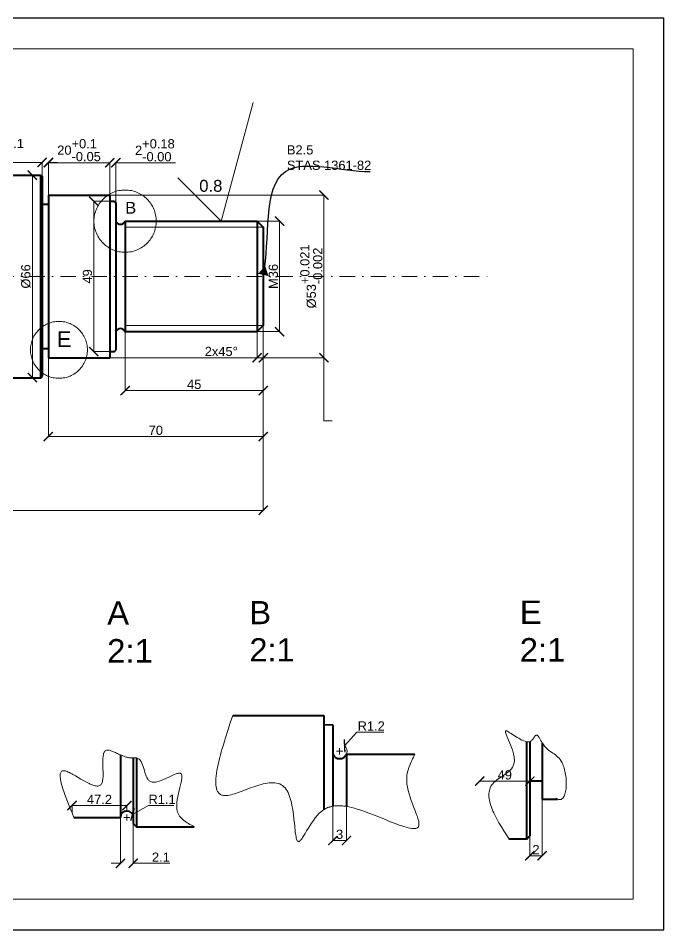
# Model space of a CAD drawing. Header units: inches. Extents: x 0 to 420, y 0 to 297.
# Drawn here: x 209.8 to 420, y 0 to 297 of the extents above; entities that cross this region are included whole.
import ezdxf

# ---------------------------------------------------------------- set-up
doc = ezdxf.new("R2010")
doc.units = ezdxf.units.IN
doc.header["$LTSCALE"] = 20
doc.header["$MEASUREMENT"] = 0
doc.linetypes.add('ACAD_ISO02W100', pattern=[15, 12, -3])
doc.linetypes.add('DASHDOT2', pattern=[0.5, 0.25, -0.125, 0, -0.125])
for name, color, linetype, lineweight in [('axe', 160, 'DASHDOT2', 0), ('contur format interior', 252, 'Continuous', 0), ('cotare', 72, 'Continuous', 0), ('linie gorasa', 7, 'Continuous', 40), ('linie subtire', 7, 'ACAD_ISO02W100', 0)]:
    doc.layers.add(name, color=color, linetype=linetype, lineweight=lineweight)
doc.layers.add('format hartie', color=230, linetype='Continuous', lineweight=30, plot=False)
doc.styles.get("Standard").update_dxf_attribs({"font": 'arial.ttf'})
doc.dimstyles.get("Standard").update_dxf_attribs({"dimtxt": 3, "dimasz": 3, "dimexe": 0.18, "dimexo": 0.0625, "dimgap": 0.5, "dimtad": 1, "dimtoh": 1, "dimdec": 1, "dimzin": 12, "dimdsep": 46, "dimtxsty": 'Standard', "dimblk": 'ARCHTICK', "dimcen": 1, "dimclrd": 256, "dimclre": 256, "dimclrt": 256, "dimadec": 0, "dimazin": 3, "dimtfac": 1, "dimtdec": 1, "dimtofl": 0, "dimtmove": 0, "dimatfit": 0, "dimldrblk": 'DATUMFILLED', "dimfxl": 1, "dimtolj": 1, "dimtzin": 0, "dimlwd": -1, "dimlwe": -1, "dimarcsym": 0})

# ---------------------------------------------------------------- blocks, each defined once
blk = doc.blocks.new('_ArchTick')
at = {"color": 0, "linetype": 'ByBlock', "const_width": 0.15}
blk.add_lwpolyline([(-0.5, -0.5), (0.5, 0.5)], dxfattribs=at)
blk = doc.blocks.new('*D11')
at = {"layer": 'cotare', "transparency": 16777216}
for p, q in [((243.05, 36.52), (243.05, 21.47)), ((247.25, 36.52), (247.25, 21.47)), ((243.05, 21.65), (240.05, 21.65)), ((247.25, 21.65), (259.19, 21.65))]:
    blk.add_line(p, q, dxfattribs=at)
at = {"layer": 'Defpoints', "color": 0, "transparency": 16777216}
for p in [(243.05, 36.58), (247.25, 36.58), (247.25, 21.65)]:
    blk.add_point(p, dxfattribs=at)
at = {"layer": 'cotare', "transparency": 16777216, "xscale": 3, "yscale": 3, "zscale": 3}
blk.add_blockref('_ArchTick', (243.05, 21.65), dxfattribs=at)
at = {"layer": 'cotare', "transparency": 16777216, "xscale": 3, "yscale": 3, "zscale": 3, "rotation": 180}
blk.add_blockref('_ArchTick', (247.25, 21.65), dxfattribs=at)
at = {"layer": 'cotare', "transparency": 16777216, "insert": (256.22, 23.66), "char_height": 3, "attachment_point": 5}
blk.add_mtext('\\A1;2.1', dxfattribs=at)
blk = doc.blocks.new('_DatumFilled')
at = {"color": 0, "linetype": 'ByBlock'}
blk.add_solid([(0, 0.577), (-1, 0), (0, -0.577)], dxfattribs=at)
blk = doc.blocks.new('*D34')
at = {"layer": 'cotare', "transparency": 16777216}
for p, q in [((217.58, 250.02), (201.11, 250.02)), ((217.58, 239.44), (217.58, 250.2)), ((219.58, 239.44), (219.58, 250.2)), ((219.58, 250.02), (222.58, 250.02))]:
    blk.add_line(p, q, dxfattribs=at)
at = {"layer": 'Defpoints', "color": 0, "transparency": 16777216}
for p in [(217.58, 250.02), (217.58, 239.38), (219.58, 239.38)]:
    blk.add_point(p, dxfattribs=at)
at = {"layer": 'cotare', "transparency": 16777216, "xscale": 3, "yscale": 3, "zscale": 3}
blk.add_blockref('_ArchTick', (217.58, 250.02), dxfattribs=at)
at = {"layer": 'cotare', "transparency": 16777216, "xscale": 3, "yscale": 3, "zscale": 3, "rotation": 180}
blk.add_blockref('_ArchTick', (219.58, 250.02), dxfattribs=at)
at = {"layer": 'cotare', "transparency": 16777216, "insert": (206.34, 254.08), "char_height": 3, "attachment_point": 5}
blk.add_mtext('\\A1;2\\S+0.1^ -0;', dxfattribs=at)
blk = doc.blocks.new('*D35')
at = {"layer": 'cotare', "transparency": 16777216}
for p, q in [((219.58, 239.44), (219.58, 250.11)), ((219.58, 249.93), (239.58, 249.93)), ((239.58, 239.44), (239.58, 250.11))]:
    blk.add_line(p, q, dxfattribs=at)
at = {"layer": 'Defpoints', "color": 0, "transparency": 16777216}
for p in [(239.58, 249.93), (219.58, 239.38), (239.58, 239.38)]:
    blk.add_point(p, dxfattribs=at)
at = {"layer": 'cotare', "transparency": 16777216, "xscale": 3, "yscale": 3, "zscale": 3, "rotation": 180}
blk.add_blockref('_ArchTick', (219.58, 249.93), dxfattribs=at)
at = {"layer": 'cotare', "transparency": 16777216, "xscale": 3, "yscale": 3, "zscale": 3}
blk.add_blockref('_ArchTick', (239.58, 249.93), dxfattribs=at)
at = {"layer": 'cotare', "transparency": 16777216, "insert": (229.58, 254.02), "char_height": 3, "attachment_point": 5}
blk.add_mtext('\\A1;20\\S+0.1^ -0.05;', dxfattribs=at)
blk = doc.blocks.new('*D36')
at = {"layer": 'cotare', "transparency": 16777216}
for p, q in [((239.58, 249.93), (236.58, 249.93)), ((239.58, 236.94), (239.58, 250.11)), ((241.58, 236.94), (241.58, 250.11)), ((241.58, 249.93), (260.98, 249.93))]:
    blk.add_line(p, q, dxfattribs=at)
at = {"layer": 'Defpoints', "color": 0, "transparency": 16777216}
for p in [(239.58, 249.93), (239.58, 236.88), (241.58, 236.88)]:
    blk.add_point(p, dxfattribs=at)
at = {"layer": 'cotare', "transparency": 16777216, "xscale": 3, "yscale": 3, "zscale": 3}
blk.add_blockref('_ArchTick', (239.58, 249.93), dxfattribs=at)
at = {"layer": 'cotare', "transparency": 16777216, "xscale": 3, "yscale": 3, "zscale": 3, "rotation": 180}
blk.add_blockref('_ArchTick', (241.58, 249.93), dxfattribs=at)
at = {"layer": 'cotare', "transparency": 16777216, "insert": (254.28, 253.99), "char_height": 3, "attachment_point": 5}
blk.add_mtext('\\A1;2\\S+0.18^ -0.00;', dxfattribs=at)
blk = doc.blocks.new('*D37')
at = {"layer": 'cotare', "transparency": 16777216}
for p, q in [((239.52, 237.38), (234.18, 237.38)), ((234.36, 237.38), (234.36, 188.38)), ((239.52, 188.38), (234.18, 188.38))]:
    blk.add_line(p, q, dxfattribs=at)
at = {"layer": 'Defpoints', "color": 0, "transparency": 16777216}
for p in [(239.58, 237.38), (234.36, 188.38), (239.58, 188.38)]:
    blk.add_point(p, dxfattribs=at)
at = {"layer": 'cotare', "transparency": 16777216, "xscale": 3, "yscale": 3, "zscale": 3}
for p, rotation in [((234.36, 237.38), 90), ((234.36, 188.38), 270)]:
    blk.add_blockref('_ArchTick', p, dxfattribs=dict(at, rotation=rotation))
at = {"layer": 'cotare', "transparency": 16777216, "insert": (232.33, 212.88), "char_height": 3, "attachment_point": 5, "rotation": 90}
blk.add_mtext('\\A1;49', dxfattribs=at)
blk = doc.blocks.new('*D39')
at = {"layer": 'cotare', "transparency": 16777216}
for p, q in [((214.39, 245.88), (214.39, 179.88)), ((214.45, 245.88), (214.57, 245.88)), ((214.45, 179.88), (214.57, 179.88))]:
    blk.add_line(p, q, dxfattribs=at)
at = {"layer": 'Defpoints', "color": 0, "transparency": 16777216}
for p in [(214.39, 245.88), (214.39, 179.88), (214.39, 179.88)]:
    blk.add_point(p, dxfattribs=at)
at = {"layer": 'cotare', "transparency": 16777216, "xscale": 3, "yscale": 3, "zscale": 3}
for p, rotation in [((214.39, 245.88), 90), ((214.39, 179.88), 270)]:
    blk.add_blockref('_ArchTick', p, dxfattribs=dict(at, rotation=rotation))
at = {"layer": 'cotare', "transparency": 16777216, "insert": (212.28, 212.88), "char_height": 3, "attachment_point": 5, "rotation": 90}
blk.add_mtext('\\A1;%%C66', dxfattribs=at)
blk = doc.blocks.new('*D42')
at = {"layer": 'cotare', "transparency": 16777216}
for p, q in [((287.63, 230.88), (295.06, 230.88)), ((294.88, 230.88), (294.88, 194.88)), ((287.63, 194.88), (295.06, 194.88))]:
    blk.add_line(p, q, dxfattribs=at)
at = {"layer": 'Defpoints', "color": 0, "transparency": 16777216}
for p in [(287.57, 230.88), (287.57, 194.88), (294.88, 194.88)]:
    blk.add_point(p, dxfattribs=at)
at = {"layer": 'cotare', "transparency": 16777216, "xscale": 3, "yscale": 3, "zscale": 3}
for p, rotation in [((294.88, 230.88), 90), ((294.88, 194.88), 270)]:
    blk.add_blockref('_ArchTick', p, dxfattribs=dict(at, rotation=rotation))
at = {"layer": 'cotare', "transparency": 16777216, "insert": (292.85, 212.88), "char_height": 3, "attachment_point": 5, "rotation": 90}
blk.add_mtext('\\A1;M36', dxfattribs=at)
blk = doc.blocks.new('*D43')
at = {"layer": 'cotare', "transparency": 16777216}
for p, q in [((239.65, 239.38), (309.51, 239.38)), ((309.33, 239.38), (309.33, 186.38)), ((239.65, 186.38), (309.51, 186.38))]:
    blk.add_line(p, q, dxfattribs=at)
at = {"layer": 'Defpoints', "color": 0, "transparency": 16777216}
for p in [(239.58, 239.38), (239.58, 186.38), (309.33, 186.38)]:
    blk.add_point(p, dxfattribs=at)
at = {"layer": 'cotare', "transparency": 16777216, "xscale": 3, "yscale": 3, "zscale": 3}
for p, rotation in [((309.33, 239.38), 90), ((309.33, 186.38), 270)]:
    blk.add_blockref('_ArchTick', p, dxfattribs=dict(at, rotation=rotation))
at = {"layer": 'cotare', "transparency": 16777216, "insert": (305.21, 212.88), "char_height": 3, "attachment_point": 5, "rotation": 90}
blk.add_mtext('\\A1;%%C53\\S+0.021^ -0.002;', dxfattribs=at)
blk = doc.blocks.new('*D45')
at = {"layer": 'cotare', "transparency": 16777216}
for p, q in [((289.58, 197.02), (289.58, 175.5)), ((244.58, 195.82), (244.58, 175.5)), ((289.58, 175.68), (244.58, 175.68))]:
    blk.add_line(p, q, dxfattribs=at)
at = {"layer": 'Defpoints', "color": 0, "transparency": 16777216}
for p in [(289.58, 197.08), (244.58, 195.88), (244.58, 175.68)]:
    blk.add_point(p, dxfattribs=at)
at = {"layer": 'cotare', "transparency": 16777216, "xscale": 3, "yscale": 3, "zscale": 3, "rotation": 180}
blk.add_blockref('_ArchTick', (244.58, 175.68), dxfattribs=at)
at = {"layer": 'cotare', "transparency": 16777216, "xscale": 3, "yscale": 3, "zscale": 3}
blk.add_blockref('_ArchTick', (289.58, 175.68), dxfattribs=at)
at = {"layer": 'cotare', "transparency": 16777216, "insert": (267.08, 177.7), "char_height": 3, "attachment_point": 5}
blk.add_mtext('\\A1;45', dxfattribs=at)
blk = doc.blocks.new('*D46')
at = {"layer": 'cotare', "transparency": 16777216}
for p, q in [((287.57, 196.82), (287.57, 186.2)), ((289.58, 196.82), (289.58, 186.2)), ((287.57, 186.38), (270.2, 186.38)), ((289.58, 186.38), (292.58, 186.38))]:
    blk.add_line(p, q, dxfattribs=at)
at = {"layer": 'Defpoints', "color": 0, "transparency": 16777216}
for p in [(287.57, 196.88), (289.58, 196.88), (287.57, 186.38)]:
    blk.add_point(p, dxfattribs=at)
at = {"layer": 'cotare', "transparency": 16777216, "xscale": 3, "yscale": 3, "zscale": 3}
blk.add_blockref('_ArchTick', (287.57, 186.38), dxfattribs=at)
at = {"layer": 'cotare', "transparency": 16777216, "xscale": 3, "yscale": 3, "zscale": 3, "rotation": 180}
blk.add_blockref('_ArchTick', (289.58, 186.38), dxfattribs=at)
at = {"layer": 'cotare', "transparency": 16777216, "insert": (275.89, 188.41), "char_height": 3, "attachment_point": 5}
blk.add_mtext('\\A1;2x45%%d', dxfattribs=at)
blk = doc.blocks.new('*D47')
at = {"layer": 'cotare', "transparency": 16777216}
for p, q in [((289.58, 196.82), (289.58, 160.5)), ((219.58, 186.32), (219.58, 160.5)), ((289.58, 160.68), (219.58, 160.68))]:
    blk.add_line(p, q, dxfattribs=at)
at = {"layer": 'Defpoints', "color": 0, "transparency": 16777216}
for p in [(289.58, 196.88), (219.58, 186.38), (219.58, 160.68)]:
    blk.add_point(p, dxfattribs=at)
at = {"layer": 'cotare', "transparency": 16777216, "xscale": 3, "yscale": 3, "zscale": 3, "rotation": 180}
blk.add_blockref('_ArchTick', (219.58, 160.68), dxfattribs=at)
at = {"layer": 'cotare', "transparency": 16777216, "xscale": 3, "yscale": 3, "zscale": 3}
blk.add_blockref('_ArchTick', (289.58, 160.68), dxfattribs=at)
at = {"layer": 'cotare', "transparency": 16777216, "insert": (254.58, 162.72), "char_height": 3, "attachment_point": 5}
blk.add_mtext('\\A1;70', dxfattribs=at)
blk = doc.blocks.new('*D48')
at = {"layer": 'cotare', "transparency": 16777216}
for p, q in [((37.58, 197.82), (37.58, 136.48)), ((289.58, 194.82), (289.58, 136.48)), ((37.58, 136.66), (289.58, 136.66))]:
    blk.add_line(p, q, dxfattribs=at)
at = {"layer": 'Defpoints', "color": 0, "transparency": 16777216}
for p in [(37.58, 197.88), (289.58, 194.88), (289.58, 136.66)]:
    blk.add_point(p, dxfattribs=at)
at = {"layer": 'cotare', "transparency": 16777216, "xscale": 3, "yscale": 3, "zscale": 3, "rotation": 180}
blk.add_blockref('_ArchTick', (37.58, 136.66), dxfattribs=at)
at = {"layer": 'cotare', "transparency": 16777216, "xscale": 3, "yscale": 3, "zscale": 3}
blk.add_blockref('_ArchTick', (289.58, 136.66), dxfattribs=at)
at = {"layer": 'cotare', "transparency": 16777216, "insert": (163.58, 138.69), "char_height": 3, "attachment_point": 5}
blk.add_mtext('\\A1;248', dxfattribs=at)
blk = doc.blocks.new('*D54')
at = {"layer": 'cotare', "transparency": 16777216}
for p, q in [((246.99, 37.6), (252.24, 40.51)), ((252.24, 40.51), (260.5, 40.51)), ((244.15, 36.58), (246.15, 36.58)), ((245.15, 35.58), (245.15, 37.58))]:
    blk.add_line(p, q, dxfattribs=at)
at = {"layer": 'Defpoints', "color": 0, "transparency": 16777216}
for p in [(245.15, 36.58), (246.99, 37.6)]:
    blk.add_point(p, dxfattribs=at)
at = {"layer": 'cotare', "transparency": 16777216, "xscale": 3, "yscale": 3, "zscale": 3, "rotation": 208.9569306059067}
blk.add_blockref('_ArchTick', (246.99, 37.6), dxfattribs=at)
at = {"layer": 'cotare', "transparency": 16777216, "insert": (256.62, 42.51), "char_height": 3, "attachment_point": 5}
blk.add_mtext('\\A1;R1.1', dxfattribs=at)
blk = doc.blocks.new('*D55')
at = {"layer": 'cotare', "transparency": 16777216}
for p, q in [((227.3, 38.11), (227.3, 40.65)), ((245.17, 40.47), (227.3, 40.47)), ((245.17, 38.75), (245.17, 40.65))]:
    blk.add_line(p, q, dxfattribs=at)
at = {"layer": 'Defpoints', "color": 0, "transparency": 16777216}
for p in [(227.3, 40.47), (245.17, 38.68), (227.3, 38.05)]:
    blk.add_point(p, dxfattribs=at)
at = {"layer": 'cotare', "transparency": 16777216, "xscale": 3, "yscale": 3, "zscale": 3, "rotation": 180}
blk.add_blockref('_ArchTick', (227.3, 40.47), dxfattribs=at)
at = {"layer": 'cotare', "transparency": 16777216, "xscale": 3, "yscale": 3, "zscale": 3}
blk.add_blockref('_ArchTick', (245.17, 40.47), dxfattribs=at)
at = {"layer": 'cotare', "transparency": 16777216, "insert": (236.23, 42.48), "char_height": 3, "attachment_point": 5}
blk.add_mtext('\\A1;47.2', dxfattribs=at)
blk = doc.blocks.new('*D57')
at = {"layer": 'cotare', "transparency": 16777216}
for p, q in [((316.06, 59.94), (320.08, 64.39)), ((320.08, 64.39), (328.88, 64.39)), ((313.44, 58.16), (315.44, 58.16)), ((314.44, 57.16), (314.44, 59.16))]:
    blk.add_line(p, q, dxfattribs=at)
blk.add_arc((314.44, 58.16), 2.41, 338.8687, 52.1686, dxfattribs=at)
at = {"layer": 'Defpoints', "color": 0, "transparency": 16777216}
for p in [(316.06, 59.94), (314.44, 58.16)]:
    blk.add_point(p, dxfattribs=at)
at = {"layer": 'cotare', "transparency": 16777216, "xscale": 3, "yscale": 3, "zscale": 3, "rotation": 227.8814922316863}
blk.add_blockref('_ArchTick', (316.06, 59.94), dxfattribs=at)
at = {"layer": 'cotare', "transparency": 16777216, "insert": (324.73, 66.4), "char_height": 3, "attachment_point": 5}
blk.add_mtext('\\A1;R1.2', dxfattribs=at)
blk = doc.blocks.new('*D58')
at = {"layer": 'cotare', "transparency": 16777216}
for p, q in [((312.22, 49.57), (312.22, 28.89)), ((316.66, 49.57), (316.66, 28.89)), ((312.22, 29.07), (316.66, 29.07))]:
    blk.add_line(p, q, dxfattribs=at)
at = {"layer": 'Defpoints', "color": 0, "transparency": 16777216}
for p in [(312.22, 49.63), (316.66, 49.63), (316.66, 29.07)]:
    blk.add_point(p, dxfattribs=at)
at = {"layer": 'cotare', "transparency": 16777216, "xscale": 3, "yscale": 3, "zscale": 3, "rotation": 180}
blk.add_blockref('_ArchTick', (312.22, 29.07), dxfattribs=at)
at = {"layer": 'cotare', "transparency": 16777216, "xscale": 3, "yscale": 3, "zscale": 3}
blk.add_blockref('_ArchTick', (316.66, 29.07), dxfattribs=at)
at = {"layer": 'cotare', "transparency": 16777216, "insert": (314.44, 31.1), "char_height": 3, "attachment_point": 5}
blk.add_mtext('\\A1;3', dxfattribs=at)
blk = doc.blocks.new('*D60')
at = {"layer": 'cotare', "transparency": 16777216}
for p, q in [((376.39, 48.51), (376.39, 23.94)), ((380.39, 48.51), (380.39, 23.94)), ((376.39, 24.12), (380.39, 24.12))]:
    blk.add_line(p, q, dxfattribs=at)
at = {"layer": 'Defpoints', "color": 0, "transparency": 16777216}
for p in [(376.39, 48.57), (380.39, 48.57), (380.39, 24.12)]:
    blk.add_point(p, dxfattribs=at)
at = {"layer": 'cotare', "transparency": 16777216, "xscale": 3, "yscale": 3, "zscale": 3, "rotation": 180}
blk.add_blockref('_ArchTick', (376.39, 24.12), dxfattribs=at)
at = {"layer": 'cotare', "transparency": 16777216, "xscale": 3, "yscale": 3, "zscale": 3}
blk.add_blockref('_ArchTick', (380.39, 24.12), dxfattribs=at)
at = {"layer": 'cotare', "transparency": 16777216, "insert": (378.39, 26.13), "char_height": 3, "attachment_point": 5}
blk.add_mtext('\\A1;2', dxfattribs=at)
blk = doc.blocks.new('*D61')
at = {"layer": 'cotare', "transparency": 16777216}
for p, q in [((360.06, 48.51), (360.06, 48.24)), ((376.39, 48.42), (360.06, 48.42)), ((376.39, 48.51), (376.39, 48.24))]:
    blk.add_line(p, q, dxfattribs=at)
at = {"layer": 'Defpoints', "color": 0, "transparency": 16777216}
for p in [(360.06, 48.57), (360.06, 48.42), (376.39, 48.57)]:
    blk.add_point(p, dxfattribs=at)
at = {"layer": 'cotare', "transparency": 16777216, "xscale": 3, "yscale": 3, "zscale": 3, "rotation": 180}
blk.add_blockref('_ArchTick', (360.06, 48.42), dxfattribs=at)
at = {"layer": 'cotare', "transparency": 16777216, "xscale": 3, "yscale": 3, "zscale": 3}
blk.add_blockref('_ArchTick', (376.39, 48.42), dxfattribs=at)
at = {"layer": 'cotare', "transparency": 16777216, "insert": (368.22, 50.45), "char_height": 3, "attachment_point": 5}
blk.add_mtext('\\A1;49', dxfattribs=at)

msp = doc.modelspace()

# ---------------------------------------------------------------- linework, layer by layer
at = {"layer": 'axe'}
msp.add_line((31.65, 212.88), (363.48, 212.88), dxfattribs=at)
at = {"layer": 'contur format interior'}
msp.add_lwpolyline([(10, 10), (410, 10), (410, 287), (10, 287)], close=True, dxfattribs=at)
at = {"layer": 'cotare'}
for p in [(309.33, 186.38), (312.03, 165.87)]:
    msp.add_line(p, (309.33, 165.87), dxfattribs=at)
msp.add_lwpolyline([(261.75, 245.02), (275.89, 230.88), (286.24, 269.52)], dxfattribs=at)
at = {"layer": 'format hartie'}
msp.add_lwpolyline([(0, 0), (420, 0), (420, 297), (0, 297)], close=True, dxfattribs=at)
at = {"layer": 'linie gorasa'}
for p, q in [((208.08, 245.88), (217.08, 245.88)), ((217.08, 245.88), (217.58, 245.38)), ((217.08, 179.88), (217.08, 245.88)), ((217.58, 245.38), (217.58, 180.38)), ((219.58, 239.38), (219.58, 186.38)), ((219.58, 239.38), (239.58, 239.38)), ((239.58, 239.38), (239.58, 186.38)), ((217.58, 236.38), (219.58, 236.38)), ((239.58, 237.38), (241.08, 237.38)), ((241.08, 237.38), (241.58, 236.88)), ((241.58, 236.88), (241.58, 188.88)), ((244.58, 230.88), (244.58, 194.88)), ((244.58, 230.88), (287.58, 230.88)), ((287.57, 230.88), (287.57, 194.88)), ((287.58, 230.88), (289.58, 228.88)), ((289.58, 228.88), (289.58, 196.88)), ((289.58, 196.88), (287.58, 194.88)), ((244.58, 194.88), (287.58, 194.88)), ((217.58, 189.38), (219.58, 189.38)), ((239.58, 188.38), (241.08, 188.38)), ((241.08, 188.38), (241.58, 188.88)), ((219.58, 186.38), (239.58, 186.38)), ((208.08, 179.88), (217.08, 179.88)), ((217.08, 179.88), (217.58, 180.38)), ((279.65, 69.82), (309.26, 69.82)), ((309.26, 69.82), (309.26, 39.13)), ((309.26, 66.86), (312.22, 66.76)), ((312.22, 66.76), (312.22, 40.26)), ((375.39, 29.57), (375.39, 61.27)), ((376.39, 61.27), (376.39, 30.57)), ((380.39, 60.91), (380.39, 42.57)), ((243.05, 56.98), (243.05, 36.58)), ((316.66, 57.23), (338.98, 57.23)), ((316.66, 57.23), (316.66, 40.18)), ((247.25, 55.98), (247.25, 34.58)), ((248.25, 55.98), (248.25, 33.58)), ((376.39, 48.57), (380.39, 48.57)), ((380.39, 42.57), (385.42, 42.57)), ((227.89, 36.58), (243.05, 36.58)), ((247.25, 34.58), (248.25, 33.58)), ((248.25, 33.58), (267.07, 33.58)), ((375.39, 29.57), (376.39, 30.57)), ((375.39, 29.57), (369.6, 29.57))]:
    msp.add_line(p, q, dxfattribs=at)
for centre, radius, start, end in [((243.08, 231.5), 1.62, 202.6199, 337.3801), ((243.08, 194.25), 1.62, 22.6199, 157.3801), ((314.44, 58.16), 2.41, 202.6199, 337.3801), ((245.15, 36.58), 2.1, 360, 180)]:
    msp.add_arc(centre, radius, start, end, dxfattribs=at)
at = {"layer": 'linie subtire'}
for p, q in [((289.58, 228.88), (244.58, 228.88)), ((289.58, 196.88), (244.58, 196.88))]:
    msp.add_line(p, q, dxfattribs=at)
for centre, radius in [((244.58, 230.88), 10.15), ((223.04, 188.95), 9.27)]:
    msp.add_circle(centre, radius, dxfattribs=at)
for points in [[(279.65, 69.82), (277.14, 43.72), (296.31, 46.61), (301.1, 28.71), (309.26, 39.13), (312.22, 40.26), (316.66, 40.18), (340.23, 33.87), (336.28, 48.59), (338.98, 57.23)], [(369.6, 29.57), (364.67, 47.98), (371.31, 54.62), (368.58, 64.81), (375.39, 61.27), (376.39, 61.27), (378.49, 63.37), (380.39, 60.91), (386.92, 54.38), (385.42, 42.57), (384.86, 42.86)], [(227.89, 36.58), (224.86, 51.8), (236.71, 47.28), (238.49, 58.49), (243.05, 56.98), (247.25, 55.98), (248.25, 55.98), (252.64, 48.39), (262.49, 51.03), (261.55, 38.79), (267.07, 33.58)]]:
    msp.add_spline(points, degree=3, dxfattribs=at)

# ---------------------------------------------------------------- texts
at = {"layer": 'cotare'}
msp.add_text('0.8', height=3.883, dxfattribs=at).set_placement((268.72, 240.45))
at = {"layer": 'cotare', "insert": (297.27, 247.56), "char_height": 3, "attachment_point": 7}
msp.add_mtext('\\A1;B2.5\\PSTAS 1361-82', dxfattribs=at)
at = {"layer": 'linie subtire'}
for s, height, p in [('A', 7.69, (238.73, 99.37)), ('B', 7.55, (285.08, 99.57)), ('E', 7.63, (373.11, 99.65)), ('2:1', 7.55, (285.08, 87.45)), ('2:1', 7.627, (373.11, 87.4)), ('2:1', 7.687, (238.73, 87.02))]:
    msp.add_text(s, height=height, dxfattribs=at).set_placement(p)
at = {"layer": 'linie subtire', "attachment_point": 1}
for s, width, gutter_width, insert, char_height in [('B', 1.3626, 19.14, (244.63, 237.16), 3.83), ('E', 1.1718, 25.74, (222.31, 194.98), 5.15)]:
    msp.add_mtext_dynamic_manual_height_columns(s, width=width, gutter_width=gutter_width, heights=[0], dxfattribs=dict(at, insert=insert, char_height=char_height))

# ---------------------------------------------------------------- dimensions: what is measured, and where the dimension line sits
at = {"layer": 'cotare'}
for base, p1, p2, override, picture, middle in [((217.58, 250.02), (219.58, 239.38), (217.58, 239.38), {"dimgap": 0.5, "dimtol": 1, "dimlim": 0, "dimtp": 0.1, "dimtm": 0, "dimtdec": 2, "dimtolj": 1, "dimtzin": 8}, '*D34', (206.34, 254.08)), ((239.58, 249.93), (219.58, 239.38), (239.58, 239.38), {"dimgap": 0.5, "dimtol": 1, "dimlim": 0, "dimtp": 0.1, "dimtm": 0.05, "dimtdec": 2, "dimtzin": 8}, '*D35', (229.58, 254.02)), ((239.58, 249.93), (241.58, 236.88), (239.58, 236.88), {"dimgap": 0.5, "dimjust": 1, "dimtoh": 0, "dimtol": 1, "dimlim": 0, "dimtp": 0.18, "dimtm": 1e-09, "dimtdec": 2}, '*D36', (254.28, 253.99)), ((380.39, 24.12), (376.39, 48.57), (380.39, 48.57), {"dimlfac": 0.5}, '*D60', (378.39, 26.13)), ((247.25, 21.65), (243.05, 36.58), (247.25, 36.58), {"dimlfac": 0.5}, '*D11', (256.22, 23.66))]:
    dim = msp.add_linear_dim(base=base, p1=p1, p2=p2, dimstyle='Standard', override=override, dxfattribs=at)
    dim.commit()
    dim.dimension.update_dxf_attribs({"geometry": picture, "text_midpoint": middle})
for base, p1, p2, text, picture, middle in [((214.39, 179.88), (214.39, 245.88), (214.39, 179.88), '%%C<>', '*D39', (212.28, 212.88)), ((294.88, 194.88), (287.57, 230.88), (287.57, 194.88), 'M36', '*D42', (292.85, 212.88))]:
    dim = msp.add_linear_dim(base=base, p1=p1, p2=p2, angle=90, text=text, dimstyle='Standard', dxfattribs=at)
    dim.commit()
    dim.dimension.update_dxf_attribs({"geometry": picture, "text_midpoint": middle})
dim = msp.add_linear_dim(base=(309.33, 186.38), p1=(239.58, 239.38), p2=(239.58, 186.38), angle=90, text='%%C<>', dimstyle='Standard', override={"dimgap": 0.5, "dimtol": 1, "dimlim": 0, "dimtp": 0.021, "dimtm": 0.002, "dimtdec": 3}, dxfattribs=at)
dim.commit()
dim.dimension.update_dxf_attribs({"geometry": '*D43', "text_midpoint": (305.21, 212.88)})
dim = msp.add_linear_dim(base=(234.36, 188.38), p1=(239.58, 237.38), p2=(239.58, 188.38), angle=90, dimstyle='Standard', dxfattribs=at)
dim.commit()
dim.dimension.update_dxf_attribs({"geometry": '*D37', "text_midpoint": (232.33, 212.88)})
for base, p1, p2, text, picture, middle in [((289.58, 136.66), (37.58, 197.88), (289.58, 194.88), '248', '*D48', (163.58, 138.69)), ((287.57, 186.38), (289.58, 196.88), (287.57, 196.88), '2x45%%d', '*D46', (275.89, 188.41)), ((360.06, 48.42), (376.39, 48.57), (360.06, 48.57), '49', '*D61', (368.22, 50.45)), ((316.66, 29.07), (312.22, 49.63), (316.66, 49.63), '3', '*D58', (314.44, 31.1)), ((227.3, 40.47), (245.17, 38.68), (227.3, 38.05), '47.2', '*D55', (236.23, 42.48))]:
    dim = msp.add_linear_dim(base=base, p1=p1, p2=p2, text=text, dimstyle='Standard', dxfattribs=at)
    dim.commit()
    dim.dimension.update_dxf_attribs({"geometry": picture, "text_midpoint": middle})
for base, p1, p2, picture, middle in [((219.58, 160.68), (289.58, 196.88), (219.58, 186.38), '*D47', (254.58, 162.72)), ((244.58, 175.68), (289.58, 197.08), (244.58, 195.88), '*D45', (267.08, 177.7))]:
    dim = msp.add_linear_dim(base=base, p1=p1, p2=p2, dimstyle='Standard', dxfattribs=at)
    dim.commit()
    dim.dimension.update_dxf_attribs({"geometry": picture, "text_midpoint": middle})
for center, mpoint, override, picture, middle in [((314.44, 58.16), (316.06, 59.94), {"dimscale": 1, "dimlfac": 0.5}, '*D57', (324.73, 66.4)), ((245.15, 36.58), (246.99, 37.6), {"dimlfac": 0.5}, '*D54', (256.62, 42.51))]:
    dim = msp.add_radius_dim(center=center, mpoint=mpoint, dimstyle='Standard', override=override, dxfattribs=at)
    dim.commit()
    dim.dimension.update_dxf_attribs({"geometry": picture, "text_midpoint": middle})

# ---------------------------------------------------------------- leaders
at = {"layer": 'cotare', "path_type": 1, "annotation_type": 0, "has_hookline": 1, "hookline_direction": 0, "text_width": 27.08}
msp.add_leader([(289.58, 213.38), (296.77, 247.06)], dimstyle='Standard', dxfattribs=at)

doc.saveas('drawing.dxf')
